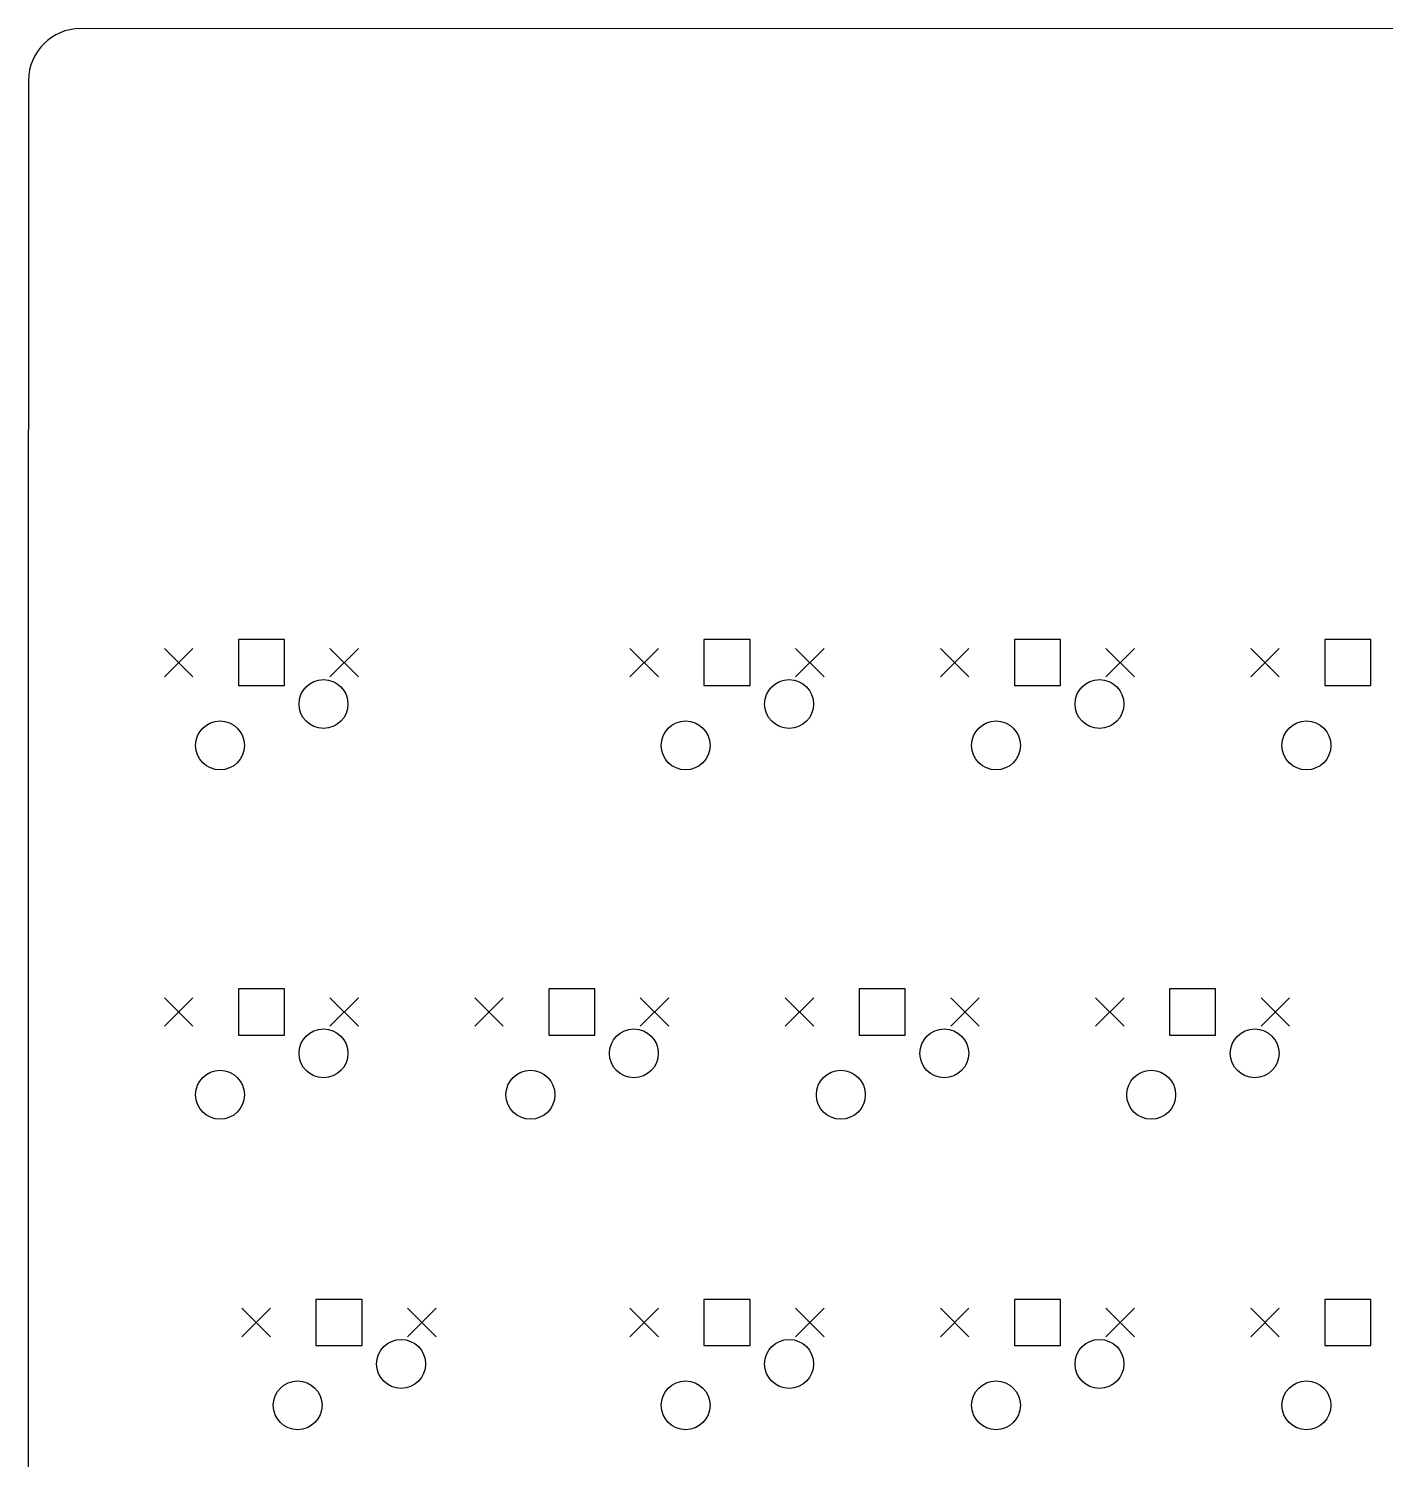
# Model space of a CAD drawing. Extents: x 16 to 378, y -227 to -52.
# Drawn here: x 19.1 to 102.3, y -139.4 to -51.6 of the extents above; entities that cross this region are included whole.
import ezdxf

# ---------------------------------------------------------------- set-up
doc = ezdxf.new("R2010")
doc.units = 0
doc.layers.add('BLACK', color=7, linetype='CONTINUOUS')

msp = doc.modelspace()

# ---------------------------------------------------------------- linework, layer by layer
at = {"layer": 'BLACK', "linetype": 'CONTINUOUS'}
for p, q in [((374.65, -51.6128), (22.225, -51.5938)), ((19.05, -54.7687), (19.05, -76.2)), ((19.05, -199.231), (19.05, -76.2)), ((34.7517, -89.0733), (31.9233, -89.0733)), ((31.9233, -89.0733), (31.9233, -91.9017)), ((34.7517, -91.9017), (34.7517, -89.0733)), ((63.3267, -89.0733), (60.4983, -89.0733)), ((60.4983, -89.0733), (60.4983, -91.9017)), ((63.3267, -91.9017), (63.3267, -89.0733)), ((82.3767, -89.0733), (79.5483, -89.0733)), ((79.5483, -89.0733), (79.5483, -91.9017)), ((82.3767, -91.9017), (82.3767, -89.0733)), ((101.427, -89.0733), (98.5983, -89.0733)), ((98.5983, -89.0733), (98.5983, -91.9017)), ((101.427, -91.9017), (101.427, -89.0733)), ((27.3825, -89.6125), (29.1325, -91.3625)), ((29.1325, -89.6125), (27.3825, -91.3625)), ((37.5425, -89.6125), (39.2925, -91.3625)), ((39.2925, -89.6125), (37.5425, -91.3625)), ((55.9575, -89.6125), (57.7075, -91.3625)), ((57.7075, -89.6125), (55.9575, -91.3625)), ((66.1175, -89.6125), (67.8675, -91.3625)), ((67.8675, -89.6125), (66.1175, -91.3625)), ((75.0075, -89.6125), (76.7575, -91.3625)), ((76.7575, -89.6125), (75.0075, -91.3625)), ((85.1675, -89.6125), (86.9175, -91.3625)), ((86.9175, -89.6125), (85.1675, -91.3625)), ((94.0575, -89.6125), (95.8075, -91.3625)), ((95.8075, -89.6125), (94.0575, -91.3625)), ((31.9233, -91.9017), (34.7517, -91.9017)), ((60.4983, -91.9017), (63.3267, -91.9017)), ((79.5483, -91.9017), (82.3767, -91.9017)), ((98.5983, -91.9017), (101.427, -91.9017)), ((34.7517, -110.505), (31.9233, -110.505)), ((31.9233, -110.505), (31.9233, -113.333)), ((34.7517, -113.333), (34.7517, -110.505)), ((53.8017, -110.505), (50.9733, -110.505)), ((50.9733, -110.505), (50.9733, -113.333)), ((53.8017, -113.333), (53.8017, -110.505)), ((72.8517, -110.505), (70.0233, -110.505)), ((70.0233, -110.505), (70.0233, -113.333)), ((72.8517, -113.333), (72.8517, -110.505)), ((91.9017, -110.505), (89.0733, -110.505)), ((89.0733, -110.505), (89.0733, -113.333)), ((91.9017, -113.333), (91.9017, -110.505)), ((27.3825, -111.044), (29.1325, -112.794)), ((29.1325, -111.044), (27.3825, -112.794)), ((37.5425, -111.044), (39.2925, -112.794)), ((39.2925, -111.044), (37.5425, -112.794)), ((46.4325, -111.044), (48.1825, -112.794)), ((48.1825, -111.044), (46.4325, -112.794)), ((56.5925, -111.044), (58.3425, -112.794)), ((58.3425, -111.044), (56.5925, -112.794)), ((65.4825, -111.044), (67.2325, -112.794)), ((67.2325, -111.044), (65.4825, -112.794)), ((75.6425, -111.044), (77.3925, -112.794)), ((77.3925, -111.044), (75.6425, -112.794)), ((84.5325, -111.044), (86.2825, -112.794)), ((86.2825, -111.044), (84.5325, -112.794)), ((94.6925, -111.044), (96.4425, -112.794)), ((96.4425, -111.044), (94.6925, -112.794)), ((31.9233, -113.333), (34.7517, -113.333)), ((50.9733, -113.333), (53.8017, -113.333)), ((70.0233, -113.333), (72.8517, -113.333)), ((89.0733, -113.333), (91.9017, -113.333)), ((39.5142, -129.555), (36.6858, -129.555)), ((36.6858, -129.555), (36.6858, -132.383)), ((39.5142, -132.383), (39.5142, -129.555)), ((63.3267, -129.555), (60.4983, -129.555)), ((60.4983, -129.555), (60.4983, -132.383)), ((63.3267, -132.383), (63.3267, -129.555)), ((82.3767, -129.555), (79.5483, -129.555)), ((79.5483, -129.555), (79.5483, -132.383)), ((82.3767, -132.383), (82.3767, -129.555)), ((101.427, -129.555), (98.5983, -129.555)), ((98.5983, -129.555), (98.5983, -132.383)), ((101.427, -132.383), (101.427, -129.555)), ((32.145, -130.094), (33.895, -131.844)), ((33.895, -130.094), (32.145, -131.844)), ((42.305, -130.094), (44.055, -131.844)), ((44.055, -130.094), (42.305, -131.844)), ((55.9575, -130.094), (57.7075, -131.844)), ((57.7075, -130.094), (55.9575, -131.844)), ((66.1175, -130.094), (67.8675, -131.844)), ((67.8675, -130.094), (66.1175, -131.844)), ((75.0075, -130.094), (76.7575, -131.844)), ((76.7575, -130.094), (75.0075, -131.844)), ((85.1675, -130.094), (86.9175, -131.844)), ((86.9175, -130.094), (85.1675, -131.844)), ((94.0575, -130.094), (95.8075, -131.844)), ((95.8075, -130.094), (94.0575, -131.844)), ((36.6858, -132.383), (39.5142, -132.383)), ((60.4983, -132.383), (63.3267, -132.383)), ((79.5483, -132.383), (82.3767, -132.383)), ((98.5983, -132.383), (101.427, -132.383))]:
    msp.add_line(p, q, dxfattribs=at)
at = {"layer": 'BLACK'}
for centre in [(37.1475, -93.0275), (65.7225, -93.0275), (84.7725, -93.0275), (30.7975, -95.5675), (59.3725, -95.5675), (78.4225, -95.5675), (97.4725, -95.5675), (37.1475, -114.459), (56.1975, -114.459), (75.2475, -114.459), (94.2975, -114.459), (30.7975, -116.999), (49.8475, -116.999), (68.8975, -116.999), (87.9475, -116.999), (41.91, -133.509), (65.7225, -133.509), (84.7725, -133.509), (35.56, -136.049), (59.3725, -136.049), (78.4225, -136.049), (97.4725, -136.049)]:
    msp.add_circle(centre, 1.5, dxfattribs=at)
msp.add_arc((22.225, -54.7687), 3.175, 90, 180, dxfattribs=at)

doc.saveas('drawing.dxf')
